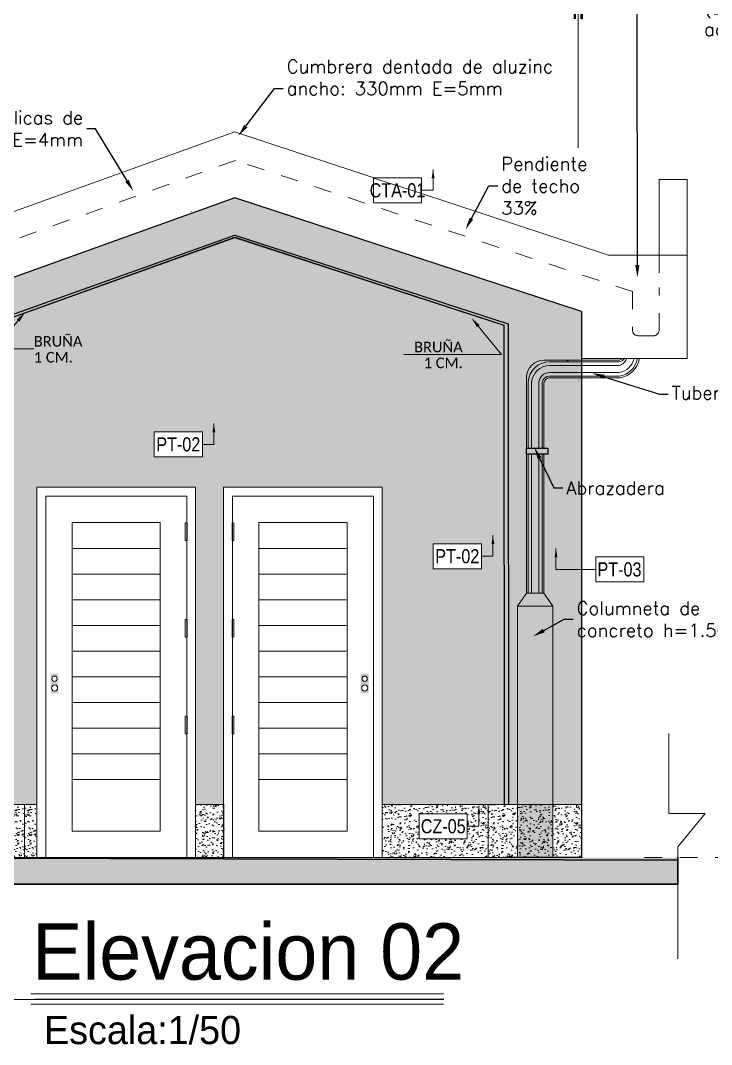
# Model space of a CAD drawing. Header units: millimetres. Extents: x -3570 to 5754, y -12788176 to 1214.
# Drawn here: x 3371.99 to 3375.91, y 1173.77 to 1179.58 of the extents above; entities that cross this region are included whole.
import ezdxf
from ezdxf import colors
from ezdxf.entities.mleader import LeaderData, LeaderLine
from ezdxf.enums import TextEntityAlignment as Align
from ezdxf.math import Vec2, Vec3

# ---------------------------------------------------------------- set-up
doc = ezdxf.new("R2010")
doc.units = ezdxf.units.MM
for name, pattern in [('CONTINUA', [0]), ('HIDDEN2', [4.7625, 3.175, -1.5875]), ('TRAZOS1', [0.15, 0.1, -0.05])]:
    doc.linetypes.add(name, pattern=pattern)
for name, color, linetype, lineweight in [('.', 7, 'Continuous', 0), ('08. FALSO PISO.', 201, 'Continuous', 5), ('42. CONTRA ZOCALO ELEVACION', 144, 'Continuous', 9), ('49. EJES.', 152, 'Continuous', 5), ('55. INDICADORES - TEXTO (SOLO MÓDULOS).', 45, 'Continuous', 5), ('66. COLUMNAS Y VIGAS (OTROS) EN ELEVACIÓN.', 252, 'Continuous', 5), ('COLUMNAS Y PLACAS', 255, 'Continuous', 70), ('COTAS', 7, 'Continuous', 0), ('lineas delgadas', 252, 'Continuous', 5), ('LINEAS ELEVACIONES', 252, 'Continuous', 0), ('P-Columnas-existentes', 8, 'Continuous', 50), ('PROYECCION', 1, 'HIDDEN2', 9), ('SGE_PUERTAS', 1, 'Continuous', 5), ('SGE_TEXTO-CHICOS-03', 3, 'Continuous', 9), ('Texto', 7, 'Continuous', 5)]:
    doc.layers.add(name, color=color, linetype=linetype, lineweight=lineweight)
doc.layers.add('8.HACH', color=7, linetype='Continuous', lineweight=0, true_color=0x51594d)
doc.styles.add('ESC 1-50 C', font='arial.ttf', dxfattribs={"height": 0.075})
doc.styles.add('Pristina_ParCons', font='PRISTINA.TTF')
doc.styles.add('SIMPLEX 50', font='simplex.shx', dxfattribs={"width": 0.6, "height": 0.08})
doc.styles.get("Standard").update_dxf_attribs({"font": 'arial.ttf'})
doc.styles.add('TEXTOS 20', font='ARIALN.TTF', dxfattribs={"height": 0.08})
doc.dimstyles.new('ESC G 1.50', dxfattribs={"dimtxt": 0.08, "dimasz": 0.08, "dimexe": 0.08, "dimexo": 0.05, "dimgap": 0.02, "dimtad": 2, "dimtih": 1, "dimtoh": 1, "dimzin": 1, "dimdsep": 46, "dimtxsty": 'SIMPLEX 50', "dimblk": 'ARCHTICK', "dimcen": 0, "dimdle": 0.06, "dimclrd": 256, "dimclre": 256, "dimclrt": 256, "dimadec": 0, "dimazin": 0, "dimtfac": 1, "dimtix": 1, "dimtmove": 2, "dimatfit": 3, "dimfxl": 0.5, "dimfxlon": 1, "dimlwd": -1, "dimlwe": -1, "dimarcsym": 0})
pattern_1 = [(230, (-7108.53286, -1140.12338), (-0.0728738676, 0.0063756342), [0.00762, -0.08382]), (175, (-7108.53286, -1140.12338), (0.0140973686, -0.0764227381), [0.006096, -0.0670562337]), (280.4514447, (-7108.538935, -1140.12285), (-0.05877649884, -0.07004710076), [0.0064760035, -0.07123609784]), (226.1842, (-7108.53286, -1140.1437), (-0.1084316164, 0.0168169312), [0.01143, -0.12573]), (276.6355576, (-7108.5419, -1140.1423), (-0.0949616536, -0.0989704498), [0.0097140093, -0.1068542433]), (171.1841512, (-7108.53286, -1140.1437), (-0.0949616536, -0.0989704498), [0.0091439868, -0.1005838928]), (201, (-7108.54302, -1140.13862), (-0.0606457565, 0.04090607927), [0.00762, -0.08382]), (146, (-7108.54302, -1140.13862), (-0.02472081134, -0.07367518645), [0.006096, -0.067056]), (251.451445, (-7108.548076, -1140.13521), (-0.0853665677, -0.03276910755), [0.0064760035, -0.07123597504]), (217.5, (-7108.532862, -1140.12338), (-0.0012354413, -0.03382201555), [0, -0.0662432, 0, -0.068072, 0, -0.06731]), (187.5, (-7108.532862, -1140.12338), (-0.026727865, -0.04007222993), [0, -0.0388112, 0, -0.0647192, 0, -0.025654]), (147.5, (-7108.510206, -1140.12338), (-0.05423623807, 0.0022914976), [0, -0.0254, 0, -0.079248, 0, -0.105156]), (137.5, (-7108.500046, -1140.12338), (-0.05925167255, -0.0101705964), [0, -0.03302, 0, -0.0526288, 0, -0.074676])]

# ---------------------------------------------------------------- blocks, each defined once
blk = doc.blocks.new('*U335')
at = {"layer": '49. EJES.', "ltscale": 0.01}
for p, q in [((0, 0.9326), (0, 1.1246)), ((-0.0192, 1.0038), (-0.0192, 1.076)), ((-0.168, 0.7646), (-0.36, 0.7646)), ((0.168, 0.7646), (0.36, 0.7646)), ((0.2392, 0.7838), (0.3114, 0.7838)), ((-0.2392, 0.7454), (-0.3114, 0.7454)), ((0, 0.5726), (0, 0.4446)), ((0.0192, 0.5254), (0.0192, 0.4532))]:
    blk.add_line(p, q, dxfattribs=at)
at = {"layer": '49. EJES.'}
blk.add_line((0, 0.4446), (0, -0.2777), dxfattribs=at)
at = {"layer": '49. EJES.', "ltscale": 0.01, "const_width": 0.0144}
for points in [[(-0.0192, 1.0038), (-0.0192, 1.076)], [(0.0192, 1.0038), (0.0192, 1.076)], [(-0.2392, 0.7838), (-0.3114, 0.7838)], [(0.2392, 0.7838), (0.3114, 0.7838)], [(-0.2392, 0.7454), (-0.3114, 0.7454)], [(0.2392, 0.7454), (0.3114, 0.7454)], [(-0.0192, 0.5254), (-0.0192, 0.4532)], [(0.0192, 0.5254), (0.0192, 0.4532)]]:
    blk.add_lwpolyline(points, dxfattribs=at)
at = {"layer": '49. EJES.', "ltscale": 0.01}
blk.add_circle((0, 0.7646), 0.24, dxfattribs=at)
blk = doc.blocks.new('*U315')
at = {"layer": '42. CONTRA ZOCALO ELEVACION', "true_color": 0x636466}
h = blk.add_hatch(dxfattribs=at)
h.set_pattern_fill('AR-CONC', color=251, scale=0.0004, angle=540, style=0)
h.set_pattern_definition([(230, (-7108.972354, -1140.12338), (-0.0728738676, 0.0063756342), [0.00762, -0.08382]), (175, (-7108.972354, -1140.12338), (0.0140973686, -0.0764227381), [0.006096, -0.0670562337]), (280.4514447, (-7108.97843, -1140.12285), (-0.05877649884, -0.07004710076), [0.0064760035, -0.07123609784]), (226.1842, (-7108.97235, -1140.1437), (-0.1084316164, 0.0168169312), [0.01143, -0.12573]), (276.6355576, (-7108.98139, -1140.1423), (-0.0949616536, -0.0989704498), [0.0097140093, -0.1068542433]), (171.1841512, (-7108.97235, -1140.1437), (-0.0949616536, -0.0989704498), [0.0091439868, -0.1005838928]), (201, (-7108.982514, -1140.13862), (-0.0606457565, 0.04090607927), [0.00762, -0.08382]), (146, (-7108.982514, -1140.13862), (-0.02472081134, -0.07367518645), [0.006096, -0.067056]), (251.451445, (-7108.98757, -1140.13521), (-0.0853665677, -0.03276910755), [0.0064760035, -0.07123597504]), (217.5, (-7108.972354, -1140.12338), (-0.0012354413, -0.03382201555), [0, -0.0662432, 0, -0.068072, 0, -0.06731]), (187.5, (-7108.972354, -1140.12338), (-0.026727865, -0.04007222993), [0, -0.0388112, 0, -0.0647192, 0, -0.025654]), (147.5, (-7108.949698, -1140.12338), (-0.05423623807, 0.0022914976), [0, -0.0254, 0, -0.079248, 0, -0.105156]), (137.5, (-7108.939538, -1140.12338), (-0.05925167255, -0.0101705964), [0, -0.03302, 0, -0.0526288, 0, -0.074676])])
h.paths.add_polyline_path([(0, 0.3), (0.1605, 0.3), (0.1605, 0), (0, 0)])
h = blk.add_hatch(dxfattribs=at)
h.set_pattern_fill('AR-CONC', color=251, scale=0.0004, angle=540, style=0)
h.set_pattern_definition([(230, (-7108.972354, -1140.12338), (-0.0728738676, 0.0063756342), [0.00762, -0.08382]), (175, (-7108.972354, -1140.12338), (0.0140973686, -0.0764227381), [0.006096, -0.0670562337]), (280.4514447, (-7108.97843, -1140.12285), (-0.05877649884, -0.07004710076), [0.0064760035, -0.07123609784]), (226.1842, (-7108.97235, -1140.1437), (-0.1084316164, 0.0168169312), [0.01143, -0.12573]), (276.6355576, (-7108.98139, -1140.1423), (-0.0949616536, -0.0989704498), [0.0097140093, -0.1068542433]), (171.1841512, (-7108.97235, -1140.1437), (-0.0949616536, -0.0989704498), [0.0091439868, -0.1005838928]), (201, (-7108.982514, -1140.13862), (-0.0606457565, 0.04090607927), [0.00762, -0.08382]), (146, (-7108.982514, -1140.13862), (-0.02472081134, -0.07367518645), [0.006096, -0.067056]), (251.451445, (-7108.98757, -1140.13521), (-0.0853665677, -0.03276910755), [0.0064760035, -0.07123597504]), (217.5, (-7108.972354, -1140.12338), (-0.0012354413, -0.03382201555), [0, -0.0662432, 0, -0.068072, 0, -0.06731]), (187.5, (-7108.972354, -1140.12338), (-0.026727865, -0.04007222993), [0, -0.0388112, 0, -0.0647192, 0, -0.025654]), (147.5, (-7108.949698, -1140.12338), (-0.05423623807, 0.0022914976), [0, -0.0254, 0, -0.079248, 0, -0.105156]), (137.5, (-7108.939538, -1140.12338), (-0.05925167255, -0.0101705964), [0, -0.03302, 0, -0.0526288, 0, -0.074676])])
h.paths.add_polyline_path([(0.1605, 0.3), (0.1605, 0)])
at = {"layer": '42. CONTRA ZOCALO ELEVACION'}
for points in [[(0, 0.3), (0.1605, 0.3), (0.1605, 0), (0, 0)], [(0.1605, 0.3), (0.1605, 0.3), (0.1605, 0), (0.1605, 0)]]:
    blk.add_lwpolyline(points, close=True, dxfattribs=at)
blk = doc.blocks.new('*U318')
at = {"layer": '42. CONTRA ZOCALO ELEVACION', "true_color": 0x636466}
h = blk.add_hatch(dxfattribs=at)
h.set_pattern_fill('AR-CONC', color=251, scale=0.0004, angle=540, style=0)
h.set_pattern_definition(pattern_1)
h.paths.add_polyline_path([(0, 0.3), (0.6, 0.3), (0.6, 0), (0, 0)])
h = blk.add_hatch(dxfattribs=at)
h.set_pattern_fill('AR-CONC', color=251, scale=0.0004, angle=540, style=0)
h.set_pattern_definition([(230, (-7108.00307, -1140.12338), (-0.0728738676, 0.0063756342), [0.00762, -0.08382]), (175, (-7108.00307, -1140.12338), (0.0140973686, -0.0764227381), [0.006096, -0.0670562337]), (280.4514447, (-7108.00914, -1140.12285), (-0.05877649884, -0.07004710076), [0.0064760035, -0.07123609784]), (226.1842, (-7108.00307, -1140.1437), (-0.1084316164, 0.0168169312), [0.01143, -0.12573]), (276.6355576, (-7108.01211, -1140.1423), (-0.0949616536, -0.0989704498), [0.0097140093, -0.1068542433]), (171.1841512, (-7108.00307, -1140.1437), (-0.0949616536, -0.0989704498), [0.0091439868, -0.1005838928]), (201, (-7108.01323, -1140.13862), (-0.0606457565, 0.04090607927), [0.00762, -0.08382]), (146, (-7108.01323, -1140.13862), (-0.02472081134, -0.07367518645), [0.006096, -0.067056]), (251.451445, (-7108.018284, -1140.13521), (-0.0853665677, -0.03276910755), [0.0064760035, -0.07123597504]), (217.5, (-7108.00307, -1140.12338), (-0.0012354413, -0.03382201555), [0, -0.0662432, 0, -0.068072, 0, -0.06731]), (187.5, (-7108.00307, -1140.12338), (-0.026727865, -0.04007222993), [0, -0.0388112, 0, -0.0647192, 0, -0.025654]), (147.5, (-7107.980413, -1140.12338), (-0.05423623807, 0.0022914976), [0, -0.0254, 0, -0.079248, 0, -0.105156]), (137.5, (-7107.970253, -1140.12338), (-0.05925167255, -0.0101705964), [0, -0.03302, 0, -0.0526288, 0, -0.074676])])
h.paths.add_polyline_path([(0.6, 0.3), (1.1298, 0.3), (1.1298, 0), (0.6, 0)])
at = {"layer": '42. CONTRA ZOCALO ELEVACION'}
for points in [[(0, 0.3), (0.6, 0.3), (0.6, 0), (0, 0)], [(0.6, 0.3), (1.1298, 0.3), (1.1298, 0), (0.6, 0)]]:
    blk.add_lwpolyline(points, close=True, dxfattribs=at)
blk = doc.blocks.new('puertadfr')
at = {"layer": 'COTAS', "true_color": 0xc7c8ca}
h = blk.add_hatch(color=9, dxfattribs=at)
h.dxf.hatch_style = 1
h.paths.add_polyline_path([(1089.196, 259.4123, -1), (1089.166, 259.4123, -1)], flags=0)
h.paths.add_polyline_path([(1089.1635, 259.3603, -1), (1089.1985, 259.3603, -1)], flags=16)
h.paths.add_polyline_path([(1089.1585, 259.4403), (1089.2035, 259.4403), (1089.2035, 259.3303), (1089.1585, 259.3303)])
h.paths.add_polyline_path([(1089.196, 259.4123, 1), (1089.166, 259.4123, 1)], flags=16)
h.paths.add_polyline_path([(1089.1635, 259.3603, 1), (1089.1985, 259.3603, 1)], flags=0)
at = {"layer": 'COTAS', "color": 9, "true_color": 0xc7c8ca}
for p, q in [((1088.3812, 260.4984), (1089.2812, 260.4984)), ((1089.2812, 260.4984), (1089.2812, 260.4984)), ((1088.5812, 260.1513), (1089.0752, 260.1513)), ((1088.5812, 260.0057), (1088.7352, 260.0057)), ((1088.7352, 260.0057), (1089.0752, 260.0057)), ((1088.5812, 259.8601), (1088.7352, 259.8601)), ((1088.7352, 259.8601), (1089.0752, 259.8601)), ((1088.5812, 259.7146), (1088.7352, 259.7146)), ((1088.7352, 259.7146), (1089.0752, 259.7146)), ((1088.5812, 259.569), (1089.0752, 259.569)), ((1088.5812, 259.4238), (1089.0812, 259.4238)), ((1088.5812, 259.2782), (1089.0812, 259.2782)), ((1088.5812, 259.1326), (1089.0812, 259.1326)), ((1088.5812, 258.987), (1089.0812, 258.987)), ((1088.5812, 258.8414), (1089.0812, 258.8414))]:
    blk.add_line(p, q, dxfattribs=at)
for points in [[(1088.3812, 260.4984), (1089.2812, 260.4984), (1089.2812, 258.3984), (1088.3812, 258.3984)], [(1088.3812, 258.3984), (1089.2812, 258.3984), (1089.2812, 260.4984), (1088.3812, 260.4984)], [(1088.4312, 260.4484), (1089.2312, 260.4484), (1089.2312, 258.3984), (1088.4312, 258.3984)], [(1088.4292, 260.2973), (1088.4392, 260.2973), (1088.4392, 260.1973), (1088.4292, 260.1973)], [(1088.5812, 260.2984), (1089.0812, 260.2984), (1089.0812, 258.5484), (1088.5812, 258.5484)], [(1088.4292, 259.7483), (1088.4392, 259.7483), (1088.4392, 259.6483), (1088.4292, 259.6483)], [(1088.4292, 259.1993), (1088.4392, 259.1993), (1088.4392, 259.0993), (1088.4292, 259.0993)]]:
    blk.add_lwpolyline(points, close=True, dxfattribs=at)
for centre, radius in [((1089.181, 259.4123), 0.015), ((1089.181, 259.3603), 0.0175)]:
    blk.add_circle(centre, radius, dxfattribs=at)
blk = doc.blocks.new('*U319')
at = {"layer": '42. CONTRA ZOCALO ELEVACION', "true_color": 0x636466}
h = blk.add_hatch(dxfattribs=at)
h.set_pattern_fill('AR-CONC', color=251, scale=0.0004, angle=540, style=0)
h.set_pattern_definition(pattern_1)
h.paths.add_polyline_path([(0, 0.3), (0.6, 0.3), (0.6, 0), (0, 0)])
h = blk.add_hatch(dxfattribs=at)
h.set_pattern_fill('AR-CONC', color=251, scale=0.0004, angle=540, style=0)
h.set_pattern_definition([(230, (-7108.46239, -1140.12338), (-0.0728738676, 0.0063756342), [0.00762, -0.08382]), (175, (-7108.46239, -1140.12338), (0.0140973686, -0.0764227381), [0.006096, -0.0670562337]), (280.4514447, (-7108.468464, -1140.12285), (-0.05877649884, -0.07004710076), [0.0064760035, -0.07123609784]), (226.1842, (-7108.46239, -1140.1437), (-0.1084316164, 0.0168169312), [0.01143, -0.12573]), (276.6355576, (-7108.47143, -1140.1423), (-0.0949616536, -0.0989704498), [0.0097140093, -0.1068542433]), (171.1841512, (-7108.46239, -1140.1437), (-0.0949616536, -0.0989704498), [0.0091439868, -0.1005838928]), (201, (-7108.47255, -1140.13862), (-0.0606457565, 0.04090607927), [0.00762, -0.08382]), (146, (-7108.47255, -1140.13862), (-0.02472081134, -0.07367518645), [0.006096, -0.067056]), (251.451445, (-7108.477605, -1140.13521), (-0.0853665677, -0.03276910755), [0.0064760035, -0.07123597504]), (217.5, (-7108.462391, -1140.12338), (-0.0012354413, -0.03382201555), [0, -0.0662432, 0, -0.068072, 0, -0.06731]), (187.5, (-7108.46239, -1140.12338), (-0.026727865, -0.04007222993), [0, -0.0388112, 0, -0.0647192, 0, -0.025654]), (147.5, (-7108.439735, -1140.12338), (-0.05423623807, 0.0022914976), [0, -0.0254, 0, -0.079248, 0, -0.105156]), (137.5, (-7108.429575, -1140.12338), (-0.05925167255, -0.0101705964), [0, -0.03302, 0, -0.0526288, 0, -0.074676])])
h.paths.add_polyline_path([(0.6, 0.3), (0.6705, 0.3), (0.6705, 0), (0.6, 0)])
at = {"layer": '42. CONTRA ZOCALO ELEVACION'}
for points in [[(0, 0.3), (0.6, 0.3), (0.6, 0), (0, 0)], [(0.6, 0.3), (0.6705, 0.3), (0.6705, 0), (0.6, 0)]]:
    blk.add_lwpolyline(points, close=True, dxfattribs=at)
blk = doc.blocks.new('_ArchTick')
at = {"color": 0, "linetype": 'Continuous', "const_width": 0.15}
blk.add_lwpolyline([(-0.5, -0.5), (0.5, 0.5)], dxfattribs=at)
blk = doc.blocks.new('*U306')
blk.add_wipeout([(-0.3912, -0.1587), (-0.3912, -0.3006), (-0.1184, -0.3006), (-0.1184, -0.1587)]).dxf.layer = '55. INDICADORES - TEXTO (SOLO MÓDULOS).'
at = {"layer": '55. INDICADORES - TEXTO (SOLO MÓDULOS).'}
blk.add_lwpolyline([(-0.3912, -0.3006), (-0.1184, -0.3006), (-0.1184, -0.1587), (-0.3912, -0.1587)], close=True, dxfattribs=at)
at = {"layer": '55. INDICADORES - TEXTO (SOLO MÓDULOS).', "style": 'TEXTOS 20'}
blk.add_attdef('ITEM', text='', height=0.08, dxfattribs=at).set_placement((-0.2548, -0.2297), align=Align.MIDDLE_CENTER)
at = {"layer": '55. INDICADORES - TEXTO (SOLO MÓDULOS).'}
blk.add_leader([(-0.0529, -0.1112), (-0.0529, -0.2297), (-0.1184, -0.2297)], dimstyle='ESC G 1.50', override={"dimasz": 0.05}, dxfattribs=at)
blk = doc.blocks.new('*U317')
blk.add_wipeout([(-0.3912, -0.1587), (-0.3912, -0.3006), (-0.1184, -0.3006), (-0.1184, -0.1587)]).dxf.layer = '55. INDICADORES - TEXTO (SOLO MÓDULOS).'
at = {"layer": '55. INDICADORES - TEXTO (SOLO MÓDULOS).'}
blk.add_lwpolyline([(-0.3912, -0.3006), (-0.1184, -0.3006), (-0.1184, -0.1587), (-0.3912, -0.1587)], close=True, dxfattribs=at)
at = {"layer": '55. INDICADORES - TEXTO (SOLO MÓDULOS).', "style": 'TEXTOS 20'}
blk.add_attdef('ITEM', text='', height=0.08, dxfattribs=at).set_placement((-0.2548, -0.2297), align=Align.MIDDLE_CENTER)
at = {"layer": '55. INDICADORES - TEXTO (SOLO MÓDULOS).'}
blk.add_leader([(0.108, -0.1111), (0.108, -0.2296), (-0.1184, -0.2297)], dimstyle='ESC G 1.50', override={"dimasz": 0.05}, dxfattribs=at)

msp = doc.modelspace()

# ---------------------------------------------------------------- hatches: boundary and pattern name
at = {"layer": '.', "true_color": 0xc7c8ca}
h = msp.add_hatch(color=9, dxfattribs=at)
h.dxf.hatch_style = 1
h.paths.add_polyline_path([(3374.7374, 1175.1295), (3375.1769, 1175.1295), (3375.1769, 1177.9262), (3373.2096, 1178.571), (3371.4207, 1177.9284), (3371.4171, 1175.1295), (3371.861, 1175.1295), (3371.861, 1177.8699), (3373.2096, 1178.3574), (3374.7368, 1177.8567)])
at = {"layer": '.', "linetype": 'CONTINUA', "true_color": 0xc7c8ca, "transparency": 33554687}
h = msp.add_hatch(color=9, dxfattribs=at)
h.dxf.hatch_style = 1
h.paths.add_polyline_path([(3374.864, 1176.3295), (3374.964, 1176.3295), (3375.014, 1176.2545), (3374.8139, 1176.2545)])
h.paths.add_polyline_path([(3374.8139, 1176.2545), (3375.014, 1176.2545), (3375.014, 1174.8126), (3374.8139, 1174.8126)])
at = {"layer": '08. FALSO PISO.', "true_color": 0x636466}
h = msp.add_hatch(color=251, dxfattribs=at)
h.dxf.hatch_style = 1
h.paths.add_polyline_path([(3375.723, 1174.8284), (3375.723, 1174.6779), (3370.839, 1174.6791), (3370.839, 1174.8295)])
at = {"layer": '66. COLUMNAS Y VIGAS (OTROS) EN ELEVACIÓN.', "true_color": 0xe5e5e6}
h = msp.add_hatch(color=254, dxfattribs=at)
h.dxf.hatch_style = 1
h.paths.add_polyline_path([(3374.7368, 1177.8495), (3373.2096, 1178.3467), (3371.861, 1177.8629), (3371.861, 1175.1295), (3372.0876, 1175.1295), (3372.0876, 1176.9295), (3372.9876, 1176.9295), (3372.9876, 1175.1295), (3373.1471, 1175.1295), (3373.1471, 1176.9295), (3374.0471, 1176.9295), (3374.0471, 1175.1295), (3374.7374, 1175.1295)])
at = {"layer": 'P-Columnas-existentes'}
h = msp.add_hatch(dxfattribs=at)
h.set_pattern_fill('ANGLE', color=251)
h.set_pattern_definition([(0, (2283.706, 889.363), (0, 6.985), [5.08, -1.905]), (90, (2283.706, 889.363), (-6.985, 4e-16), [5.08, -1.905])])
h.paths.add_polyline_path([(3373.2968, 1178.3574), (3374.7432, 1177.8017), (3374.7439, 1175.1295), (3375.174, 1175.1295), (3375.174, 1177.5696), (3374.9956, 1177.5696, 0.429575), (3374.964, 1177.5355), (3374.964, 1177.1705), (3374.9867, 1177.1705), (3374.9867, 1177.1374), (3374.964, 1177.1374), (3374.964, 1177.0427), (3374.954, 1177.0636), (3374.954, 1177.1374), (3374.864, 1177.1374), (3374.864, 1177.1705), (3374.864, 1177.5663, -0.42115), (3374.964, 1177.6696), (3375.174, 1177.6696), (3375.174, 1177.8505), (3373.2957, 1178.5721), (3371.4171, 1177.827), (3371.4171, 1177.6795), (3371.4171, 1177.6626), (3371.4662, 1177.6626, -0.407311), (3371.5671, 1177.565), (3371.5671, 1177.1706), (3371.5671, 1177.1374), (3371.5671, 1176.3295), (3371.6172, 1176.2545), (3371.6172, 1175.1295), (3371.8471, 1175.1295), (3371.8471, 1177.7824)], flags=0)
h.paths.add_polyline_path([(3371.4671, 1177.5327, 0.399017), (3371.4347, 1177.5626), (3371.4171, 1177.5626), (3371.4171, 1176.9257), (3371.4213, 1176.9257), (3371.4671, 1177.0212), (3371.4671, 1177.1374), (3371.4444, 1177.1374), (3371.4444, 1177.1706), (3371.4671, 1177.1706)], flags=17)
h.paths.add_polyline_path([(3371.4213, 1176.9257), (3371.4171, 1176.9257), (3371.4171, 1175.1295), (3371.8471, 1175.1295), (3371.8471, 1177.7824), (3373.2968, 1178.3574), (3374.7432, 1177.8017), (3374.7439, 1175.1295), (3375.174, 1175.1295), (3375.174, 1177.5696), (3374.9956, 1177.5696, 0.391497), (3374.964, 1177.5397), (3374.964, 1177.1705), (3374.9867, 1177.1705), (3374.9867, 1177.1374), (3374.964, 1177.1374), (3374.964, 1177.0427), (3374.954, 1177.0636), (3374.954, 1177.1374), (3374.864, 1177.1374), (3374.864, 1177.1705), (3374.864, 1177.572, -0.404511), (3374.964, 1177.6696), (3375.174, 1177.6696), (3375.174, 1177.8505), (3373.2957, 1178.5721), (3371.4171, 1177.827), (3371.4171, 1177.6795), (3371.4171, 1177.6626), (3371.4662, 1177.6626, -0.407311), (3371.5671, 1177.565), (3371.5671, 1177.1706), (3371.5671, 1177.1374), (3371.4971, 1177.1374), (3371.4971, 1177.0837)])
h.paths.add_polyline_path([(3375.174, 1177.5696), (3374.9956, 1177.5696, 0.391497), (3374.964, 1177.5397), (3374.964, 1177.1705), (3374.9867, 1177.1705), (3374.9867, 1177.1374), (3374.964, 1177.1374), (3374.964, 1176.3295), (3375.014, 1176.2545), (3375.014, 1175.1295), (3375.174, 1175.1295)], flags=0)
h.paths.add_polyline_path([(3374.864, 1177.1374), (3374.864, 1177.1705), (3374.864, 1177.572, -0.404511), (3374.964, 1177.6696), (3375.174, 1177.6696), (3375.174, 1177.8505), (3373.2957, 1178.5721), (3371.4171, 1177.827), (3371.4171, 1177.6795), (3371.4171, 1177.6626), (3371.4662, 1177.6626, -0.407311), (3371.5671, 1177.565), (3371.5671, 1177.1706), (3371.5671, 1177.1374), (3371.5671, 1176.3295), (3371.6172, 1176.2545), (3371.6172, 1175.1295), (3371.8471, 1175.1295), (3371.8471, 1177.7824), (3373.2968, 1178.3574), (3374.7432, 1177.8017), (3374.7439, 1175.1295), (3375.174, 1175.1295), (3375.174, 1177.5696), (3374.9956, 1177.5696, 0.391497), (3374.964, 1177.5397), (3374.964, 1177.1705), (3374.9867, 1177.1705), (3374.9867, 1177.1374), (3374.964, 1177.1374), (3374.964, 1177.0427), (3374.954, 1177.0636), (3374.954, 1177.1374)], flags=16)
h.paths.add_polyline_path([(3375.1306, 1176.062), (3376.2217, 1176.062), (3376.2217, 1176.2995), (3375.1306, 1176.2995)], flags=9)
h.paths.add_polyline_path([(3375.0714, 1176.8695), (3375.7125, 1176.8695), (3375.7125, 1176.982), (3375.0714, 1176.982)], flags=9)

# ---------------------------------------------------------------- linework, layer by layer
at = {"color": 251, "true_color": 0x636466}
for p, q in [((3373.2096, 1178.571, -99722446.6615), (3371.4207, 1177.9284, -99722446.6615)), ((3375.1769, 1177.9262, -99722446.6615), (3373.2096, 1178.571, -99722446.6615)), ((3375.47, 1178.0604, -92851006.8287), (3375.47, 1178.0604, -92851006.8287)), ((3375.47, 1178.0604, -92851006.8287), (3375.47, 1178.0604, -92851006.8287)), ((3375.1022, 1177.6447, -99722446.6615), (3375.0871, 1177.6505, -99722446.6615))]:
    msp.add_line(p, q, dxfattribs=at)
at = {"color": 18, "lineweight": 30, "true_color": 0x000000}
for p, q in [((3370.839, 1174.8295, -99722446.6615), (3375.7229, 1174.8138, -99722446.6615)), ((3375.7228, 1174.8295, -99722446.6615), (3375.7232, 1174.6785, -99722446.6615)), ((3370.839, 1174.6791, -99722446.6615), (3375.7232, 1174.6779, -99722446.6615))]:
    msp.add_line(p, q, dxfattribs=at)
at = {"color": 251, "linetype": 'CONTINUA', "true_color": 0x636466}
msp.add_line((3375.174, 1174.8295, -99722446.6615), (3374.744, 1174.8295, -99722446.6615), dxfattribs=at)
at = {"color": 251, "true_color": 0x636466, "elevation": -99722446.6615}
for points in [[(3371.8359, 1174.8295), (3371.8359, 1177.8699), (3373.2096, 1178.3594), (3374.7618, 1177.8567), (3374.7624, 1175.1295)], [(3371.861, 1174.8295), (3371.861, 1177.8629), (3373.2098, 1178.3488), (3374.7368, 1177.8495), (3374.7374, 1175.1295)], [(3371.861, 1174.8295), (3371.861, 1177.8629), (3373.2096, 1178.3467), (3374.7368, 1177.8495), (3374.7374, 1175.1295)]]:
    msp.add_lwpolyline(points, dxfattribs=at)
at = {"color": 251, "linetype": 'CONTINUA', "true_color": 0x636466, "elevation": -99722446.6615}
msp.add_lwpolyline([(3374.864, 1177.1514), (3374.9867, 1177.1514), (3374.9867, 1177.1183), (3374.864, 1177.1183)], close=True, dxfattribs=at)
at = {"layer": 'COLUMNAS Y PLACAS', "color": 251, "lineweight": 0, "true_color": 0x636466}
for p, q in [((3371.2455, 1178.2393, -99722446.6615), (3373.2098, 1178.9448, -99722446.6615)), ((3373.2126, 1178.5721, -99722446.6615), (3371.4207, 1177.9284, -99722446.6615)), ((3375.1769, 1177.6604, -99722446.6615), (3375.7769, 1177.6604, -87254558.6353))]:
    msp.add_line(p, q, dxfattribs=at)
at = {"layer": 'COLUMNAS Y PLACAS', "color": 251, "lineweight": 0, "true_color": 0x636466, "elevation": -99722446.6615}
msp.add_lwpolyline([(3375.7769, 1178.2452), (3375.6169, 1178.2452), (3375.6169, 1178.6754), (3375.7769, 1178.6754)], close=True, dxfattribs=at)
at = {"layer": 'COLUMNAS Y PLACAS', "color": 251, "lineweight": 0, "true_color": 0x636466}
for points, elevation in [([(3375.6169, 1178.2452), (3375.3307, 1178.2452)], -99722800.8183), ([(3375.7769, 1178.2452), (3375.7769, 1177.6604)], -99722800.8183), ([(3375.1769, 1177.9262), (3375.1766, 1177.6604), (3375.1769, 1177.6604), (3375.1769, 1177.6604)], -99722446.6615)]:
    msp.add_lwpolyline(points, dxfattribs=dict(at, elevation=elevation))
at = {"layer": 'COTAS', "color": 9, "true_color": 0xc7c8ca, "elevation": -99722446.6615}
msp.add_lwpolyline([(3372.9628, 1178.4927), (3372.9617, 1178.4931)], dxfattribs=at)
at = {"layer": 'COTAS', "color": 252, "true_color": 0x939598, "elevation": -99722446.6615}
msp.add_lwpolyline([(3375.6728, 1175.5322), (3375.6728, 1175.0796), (3375.8776, 1175.0796), (3375.7229, 1174.8904), (3375.7229, 1174.255)], dxfattribs=at)
at = {"layer": 'lineas delgadas', "elevation": -99722446.6615}
for points in [[(3374.864, 1177.1514), (3374.864, 1177.5529, -0.404511), (3374.964, 1177.6505), (3375.3915, 1177.6505)], [(3375.3894, 1177.6407), (3374.9952, 1177.6407, 0.39257), (3374.874, 1177.5267), (3374.874, 1177.1514)], [(3375.3894, 1177.6407, 0.189058), (3375.4203, 1177.6604, 0.109702)], [(3375.3899, 1177.6205, 0.227699), (3375.4344, 1177.6604, 0.198298)], [(3375.3902, 1177.5605, 0.337171), (3375.494, 1177.6604, 0.287249)], [(3375.3909, 1177.5805, 0.309788), (3375.4748, 1177.6604, 0.268647)], [(3375.3915, 1177.6505, 0.1761), (3375.4079, 1177.6604, 0.109702)], [(3375.3957, 1177.5505, 0.317083), (3375.5059, 1177.6604, 0.294585)], [(3374.8941, 1177.1514), (3374.8941, 1177.5248, -0.394064), (3374.9952, 1177.6205), (3375.3899, 1177.6205)], [(3375.3909, 1177.5805), (3374.9954, 1177.5805, 0.393316), (3374.934, 1177.5223), (3374.934, 1177.1514)], [(3374.954, 1177.1514), (3374.954, 1177.5213, -0.391278), (3374.9955, 1177.5605), (3375.3902, 1177.5605)], [(3375.3957, 1177.5505), (3374.9956, 1177.5505, 0.391497), (3374.964, 1177.5205), (3374.964, 1177.1514)]]:
    msp.add_lwpolyline(points, format="xyb", dxfattribs=at)
for points in [[(3374.864, 1176.3295), (3374.864, 1177.1374)], [(3374.874, 1177.1183), (3374.874, 1176.3295)], [(3374.894, 1176.3295), (3374.894, 1177.1183)], [(3374.934, 1177.1183), (3374.934, 1176.3295)], [(3374.954, 1176.3295), (3374.954, 1177.1183)], [(3374.964, 1177.1183), (3374.964, 1176.3295)]]:
    msp.add_lwpolyline(points, dxfattribs=at)
at = {"layer": 'LINEAS ELEVACIONES', "elevation": -99722446.6615, "flags": 128}
for points in [[(3375.014, 1176.2545), (3374.964, 1176.3295), (3374.864, 1176.3295), (3374.8139, 1176.2545)], [(3375.014, 1174.8295), (3375.014, 1176.2545), (3374.8139, 1176.2545), (3374.8139, 1174.8295)]]:
    msp.add_lwpolyline(points, dxfattribs=at)
at = {"layer": 'PROYECCION', "color": 18, "linetype": 'TRAZOS1', "true_color": 0x000000}
for p, q in [((3373.2137, 1178.7839, -99722446.6615), (3371.1279, 1178.0346, -99722446.6615)), ((3375.6169, 1178.2452, -99722800.8183), (3375.6169, 1178.0632, -99722800.8183))]:
    msp.add_line(p, q, dxfattribs=at)
at = {"layer": 'PROYECCION', "linetype": 'TRAZOS1'}
msp.add_line((3375.5346, 1174.8295, -99722446.6615), (3377.7243, 1174.8295, -99722446.6615), dxfattribs=at)
at = {"layer": 'PROYECCION', "color": 18, "linetype": 'TRAZOS1', "true_color": 0x000000, "elevation": -99722918.8705}
for points in [[(3375.4667, 1178.0395), (3375.4667, 1177.8177)], [(3375.6168, 1177.8172), (3375.6169, 1178.0632)]]:
    msp.add_lwpolyline(points, dxfattribs=at)
msp.add_lwpolyline([(3375.4667, 1177.8177, 0.380341), (3375.4955, 1177.7895), (3375.5852, 1177.7895, 0.410247), (3375.6168, 1177.8179), (3375.6168, 1177.8217)], format="xyb", dxfattribs=at)
at = {"layer": 'SGE_PUERTAS', "transparency": 16777216}
for p, q in [((3374.9427, 1177.5486, -99722446.6615), (3374.9433, 1177.549, -99722446.6615)), ((3375.1624, 1177.5486, -99722459.1615), (3375.163, 1177.549, -99722459.1615)), ((3375.1624, 1177.5317, -99722459.1615), (3375.163, 1177.5321, -99722459.1615))]:
    msp.add_line(p, q, dxfattribs=at)
at = {"layer": 'Texto', "color": 7, "linetype": 'Continuous', "lineweight": 5}
for p, q in [((3372.0534, 1174.0556, -99722446.6615), (3374.3947, 1174.0556, -99722446.6615)), ((3371.4076, 1174.0239, -99722446.6615), (3374.3954, 1174.0239, -99722446.6615)), ((3372.0534, 1173.997, -99722446.6615), (3374.3947, 1173.997, -99722446.6615))]:
    msp.add_line(p, q, dxfattribs=at)
at = {"layer": 'Texto', "color": 7}
msp.add_line((3372.0746, 1174.0263, -99722446.6615), (3374.3959, 1174.0263, -99722446.6615), dxfattribs=at)

# ---------------------------------------------------------------- block references
at = {"xscale": -1}
msp.add_blockref('puertadfr', (4461.3688, 916.4311, -99722446.6615), dxfattribs=at)
for name, p in [('puertadfr', (2284.7659, 916.4311, -99722446.6615)), ('*U319', (3371.4171, 1174.8295, -99722446.6615)), ('*U315', (3372.9871, 1174.8295, -99722446.6615)), ('*U318', (3374.0471, 1174.8295, -99722446.6615))]:
    msp.add_blockref(name, p)
at = {"layer": 'COTAS', "color": 9, "true_color": 0xc7c8ca}
msp.add_blockref('*U335', (3375.1582, 1179.1324, -99722446.6615), dxfattribs=at)

# ---------------------------------------------------------------- texts
at = {"layer": 'Texto', "color": 7, "style": 'Pristina_ParCons'}
for s, height, p in [('Elevacion 02', 0.319954, (3372.0611, 1174.1363, -99722446.6615)), ('Escala:1/50', 0.159977, (3372.1281, 1173.771, -99722446.6615))]:
    msp.add_text(s, height=height, dxfattribs=at).set_placement(p)

# ---------------------------------------------------------------- leaders
at = {"layer": '55. INDICADORES - TEXTO (SOLO MÓDULOS).'}
ml = msp.add_multileader_mtext('Standard', dxfattribs=at)
ml.set_content('{\\fCalibri|b0|i0|c0|p34;BRUÑA 1 CM.}', color=256)
ml.set_leader_properties(lineweight=0)
ml.build(insert=Vec2(0, 0))
ml.multileader.update_dxf_attribs({"text_left_attachment_type": 6, "text_right_attachment_type": 6, "dogleg_length": 0.05, "arrow_head_size": 0.06})
ctx = ml.context
ctx.base_point, ctx.char_height, ctx.arrow_head_size, ctx.landing_gap_size, ctx.plane_origin = Vec3(3372.07, 1177.7153, -197165221.6499), 0.06, 0.06, 0, Vec3(3372.4182, 1179.3309, -197165221.6499)
ctx.left_attachment, ctx.right_attachment = 6, 6
notes = []
notes.append((ctx, [(0, (1, 1, 0), (3372.02, 1177.7153, -197165221.6499), (1, 0), 0.05, [(1, [(3372.02, 1177.9218, -197165221.6499), (3371.8503, 1177.7153, -197165221.6499)], 0, [])])]))
ctx.mtext.insert, ctx.mtext.width, ctx.mtext.defined_height, ctx.mtext.line_spacing_factor, ctx.mtext.line_spacing_style, ctx.mtext.flow_direction = Vec3(3372.07, 1177.7873, -197165221.6499), 0.331277, 0.1303, 0.9, 2, 5
ml = msp.add_multileader_mtext('Standard', dxfattribs=at)
ml.set_content('{\\fCalibri|b0|i0|c0|p34;BRUÑA 1 CM.}', color=256)
ml.set_leader_properties(lineweight=0)
ml.build(insert=Vec2(0, 0))
ml.multileader.update_dxf_attribs({"text_left_attachment_type": 6, "text_right_attachment_type": 6, "dogleg_length": 0.05, "arrow_head_size": 0.06})
ctx = ml.context
ctx.base_point, ctx.char_height, ctx.arrow_head_size, ctx.landing_gap_size, ctx.plane_origin = Vec3(3374.2337, 1177.6831, -197165221.6499), 0.06, 0.06, 0, Vec3(3373.9901, 1179.2988, -197165221.6499)
ctx.left_attachment, ctx.right_attachment, ctx.text_align_type = 6, 6, 2
notes.append((ctx, [(0, (1, 1, 0), (3374.5533, 1177.6831, -197165221.6499), (-1, 0), 0.05, [(1, [(3374.5533, 1177.8897, -197165221.6499), (3374.723, 1177.6831, -197165221.6499)], 0, [])])]))
ctx.mtext.insert, ctx.mtext.width, ctx.mtext.defined_height, ctx.mtext.alignment, ctx.mtext.line_spacing_factor, ctx.mtext.line_spacing_style, ctx.mtext.flow_direction = Vec3(3374.5033, 1177.7551, -197165221.6499), 0.331277, 0.1303, 3, 0.9, 2, 5
at = {"layer": 'SGE_TEXTO-CHICOS-03'}
ml = msp.add_multileader_mtext('Standard', dxfattribs=at)
ml.set_content('{\\Fromans|c0;Canaleta de concreto con impermeabilizante, Inclinación de 0.5% (Evacuación de aguas pluviales)}', color=256, style='ESC 1-50 C')
ml.set_leader_properties()
ml.build(insert=Vec2(0, 0))
ml.multileader.update_dxf_attribs({"text_left_attachment_type": 2, "text_right_attachment_type": 2, "dogleg_length": 0.1, "arrow_head_size": 0.07})
ctx = ml.context
ctx.base_point, ctx.char_height, ctx.arrow_head_size, ctx.landing_gap_size, ctx.plane_origin = Vec3(3375.8516, 1179.8131, -199444794.2088), 0.075, 0.07, 0.02, Vec3(3379.7984, 1183.1692, -199444794.2088)
ctx.left_attachment, ctx.right_attachment = 2, 2
notes.append((ctx, [(0, (1, 1, 0), (3375.4935, 1179.8131, -199444794.2088), (1, 0), 0.3582, [(0, [(3375.4937, 1178.1195, -199444794.2088)], 0, [])])]))
ctx.mtext.insert, ctx.mtext.rotation, ctx.mtext.width, ctx.mtext.flow_direction = Vec3(3375.8716, 1180.1899, -199444794.2088), 6.283185, 1.123448, 5
ml = msp.add_multileader_mtext('Standard', dxfattribs=at)
ml.set_content('{\\Fromans|c0;Cumbrera dentada de aluzinc ancho: 330mm E=5mm }', color=256, style='ESC 1-50 C')
ml.set_leader_properties()
ml.build(insert=Vec2(0, 0))
ml.multileader.update_dxf_attribs({"text_left_attachment_type": 2, "text_right_attachment_type": 2, "dogleg_length": 0.1, "arrow_head_size": 0.07})
ctx = ml.context
ctx.base_point, ctx.char_height, ctx.arrow_head_size, ctx.landing_gap_size, ctx.plane_origin = Vec3(3373.4848, 1179.1916, -199444893.323), 0.075, 0.07, 0.02, Vec3(3373.5166, 1179.0467, -199444893.323)
ctx.left_attachment, ctx.right_attachment = 2, 2
notes.append((ctx, [(1, (1, 1, 0), (3373.4348, 1179.1916, -199444893.323), (1, 0), 0.05, [(0, [(3373.2305, 1178.9225, -199444893.323)], 0, [])])]))
ctx.mtext.insert, ctx.mtext.width, ctx.mtext.defined_height, ctx.mtext.flow_direction = Vec3(3373.5048, 1179.3541, -199444893.323), 1.667215, 0.6114, 5
ml = msp.add_multileader_mtext('Standard', dxfattribs=at)
ml.set_content('{\\Fromans|c0;Correas metalicas de 40 X 80\\~E=4mm}', color=256, style='ESC 1-50 C')
ml.set_leader_properties()
ml.build(insert=Vec2(0, 0))
ml.multileader.update_dxf_attribs({"text_left_attachment_type": 2, "text_right_attachment_type": 2, "dogleg_length": 0.1, "arrow_head_size": 0.07})
ctx = ml.context
ctx.base_point, ctx.char_height, ctx.arrow_head_size, ctx.landing_gap_size, ctx.plane_origin = Vec3(3371.1088, 1178.9635, -199444893.323), 0.075, 0.07, 0.02, Vec3(3372.3384, 1178.7245, -199444893.323)
ctx.left_attachment, ctx.right_attachment, ctx.text_align_type = 2, 2, 2
notes.append((ctx, [(1, (1, 1, 0), (3372.4202, 1178.9635, -199444893.323), (-1, 0), 0.05, [(0, [(3372.6354, 1178.6081, -199444893.323)], 0, [])])]))
ctx.mtext.insert, ctx.mtext.rotation, ctx.mtext.width, ctx.mtext.alignment, ctx.mtext.flow_direction = Vec3(3372.3502, 1179.0635, -199444893.323), 6.283185, 1.247246, 3, 5
ml = msp.add_multileader_mtext('Standard', dxfattribs=at)
ml.set_content('{\\Fromans|c0;Pendiente de techo 33%} ', color=256, style='ESC 1-50 C')
ml.set_leader_properties()
ml.build(insert=Vec2(0, 0))
ml.multileader.update_dxf_attribs({"text_left_attachment_type": 2, "text_right_attachment_type": 2, "dogleg_length": 0.1, "arrow_head_size": 0.07})
ctx = ml.context
ctx.base_point, ctx.char_height, ctx.arrow_head_size, ctx.landing_gap_size, ctx.plane_origin = Vec3(3374.7019, 1178.639, -199444794.2088), 0.075, 0.07, 0.02, Vec3(3374.7337, 1178.4, -199444794.2088)
ctx.left_attachment, ctx.right_attachment = 2, 2
notes.append((ctx, [(1, (1, 1, 0), (3374.6519, 1178.639, -199444794.2088), (1, 0), 0.05, [(0, [(3374.5192, 1178.3919, -199444794.2088)], 0, [])])]))
ctx.mtext.insert, ctx.mtext.width, ctx.mtext.flow_direction = Vec3(3374.7219, 1178.8015, -199444794.2088), 0.692848, 5
ml = msp.add_multileader_mtext('Standard', dxfattribs=at)
ml.set_content('{\\Fromans|c0;Tubería de 4"}', color=256, style='ESC 1-50 C')
ml.set_leader_properties()
ml.build(insert=Vec2(0, 0))
ml.multileader.update_dxf_attribs({"text_left_attachment_type": 2, "text_right_attachment_type": 2, "dogleg_length": 0.1, "arrow_head_size": 0.07})
ctx = ml.context
ctx.base_point, ctx.char_height, ctx.arrow_head_size, ctx.landing_gap_size, ctx.plane_origin = Vec3(3375.6687, 1177.4583, -199444893.323), 0.075, 0.07, 0.02, Vec3(3376.9581, 1176.5, -199444893.323)
ctx.left_attachment, ctx.right_attachment = 2, 2
notes.append((ctx, [(1, (1, 1, 0), (3375.6187, 1177.4583, -199444893.323), (1, 0), 0.05, [(0, [(3375.2374, 1177.5772, -199444893.323)], 0, [])])]))
ctx.mtext.insert, ctx.mtext.rotation, ctx.mtext.width, ctx.mtext.flow_direction = Vec3(3375.6887, 1177.5029, -199444893.323), 6.283185, 1.17898, 5
ml = msp.add_multileader_mtext('Standard', dxfattribs=at)
ml.set_content('{\\Fromans|c0;Abrazadera }', color=256, style='ESC 1-50 C')
ml.set_leader_properties()
ml.build(insert=Vec2(0, 0))
ml.multileader.update_dxf_attribs({"text_left_attachment_type": 2, "text_right_attachment_type": 2, "dogleg_length": 0.1, "arrow_head_size": 0.07})
ctx = ml.context
ctx.base_point, ctx.char_height, ctx.arrow_head_size, ctx.landing_gap_size, ctx.plane_origin = Vec3(3375.0701, 1176.9257, -199444893.323), 0.075, 0.07, 0.02, Vec3(3376.3596, 1175.9675, -199444893.323)
ctx.left_attachment, ctx.right_attachment = 2, 2
notes.append((ctx, [(1, (1, 1, 0), (3375.0201, 1176.9257, -199444893.323), (1, 0), 0.05, [(0, [(3374.9089, 1177.1576, -199444893.323)], 0, [])])]))
ctx.mtext.insert, ctx.mtext.rotation, ctx.mtext.width, ctx.mtext.flow_direction = Vec3(3375.0901, 1176.9632, -199444893.323), 6.283185, 1.17898, 5
ml = msp.add_multileader_mtext('Standard', dxfattribs=at)
ml.set_content('{\\Fromans|c0;Columneta de \\Pconcreto h=1.50m}', color=256, style='ESC 1-50 C')
ml.set_leader_properties()
ml.build(insert=Vec2(0, 0))
ml.multileader.update_dxf_attribs({"text_left_attachment_type": 2, "text_right_attachment_type": 2, "dogleg_length": 0.1, "arrow_head_size": 0.07})
ctx = ml.context
ctx.base_point, ctx.char_height, ctx.arrow_head_size, ctx.landing_gap_size, ctx.plane_origin = Vec3(3375.1294, 1176.1808, -199444893.323), 0.075, 0.07, 0.02, Vec3(3376.4188, 1175.2225, -199444893.323)
ctx.left_attachment, ctx.right_attachment = 2, 2
notes.append((ctx, [(1, (1, 1, 0), (3375.0794, 1176.1808, -199444893.323), (1, 0), 0.05, [(0, [(3374.9018, 1176.0836, -199444893.323)], 0, [])])]))
ctx.mtext.insert, ctx.mtext.rotation, ctx.mtext.width, ctx.mtext.flow_direction = Vec3(3375.1494, 1176.2808, -199444893.323), 6.283185, 1.17898, 5
for ctx, leaders in notes:
    for number, flags, end, landing, length, lines in leaders:
        leader = LeaderData()
        leader.index, (leader.has_last_leader_line, leader.has_dogleg_vector, leader.attachment_direction) = number, flags
        leader.last_leader_point, leader.dogleg_vector, leader.dogleg_length = Vec3(end), Vec3(landing), length
        for number, points, colour, breaks in lines:
            line = LeaderLine()
            line.index, line.vertices, line.color, line.breaks = number, Vec3.list(points), colors.encode_raw_color(colour), breaks
            leader.lines.append(line)
        ctx.leaders.append(leader)

# ---------------------------------------------------------------- next in the draw order: block references
at = {"layer": '55. INDICADORES - TEXTO (SOLO MÓDULOS).'}
ref = msp.add_blockref('*U306', (3374.3878, 1178.8438, -99722446.6615), dxfattribs=at)
ref.add_attrib('ITEM', 'CTA-01', dxfattribs={"height": 0.08, "style": 'TEXTOS 20'}).set_placement((3374.133, 1178.6141, -430050283.9915), align=Align.MIDDLE_CENTER)
ref = msp.add_blockref('*U306', (3373.1446, 1177.4026, -99722446.6615), dxfattribs=at)
ref.add_attrib('ITEM', 'PT-02', dxfattribs={"height": 0.08, "style": 'TEXTOS 20'}).set_placement((3372.8898, 1177.173, -199444893.323), align=Align.MIDDLE_CENTER)
ref = msp.add_blockref('*U306', (3374.7273, 1176.7682, -99722446.6615), dxfattribs=at)
ref.add_attrib('ITEM', 'PT-02', dxfattribs={"height": 0.08, "style": 'TEXTOS 20'}).set_placement((3374.4725, 1176.5386, -199444893.323), align=Align.MIDDLE_CENTER)
ref = msp.add_blockref('*U317', (3375.1401, 1176.6933, -99722446.6615), dxfattribs=dict(at, xscale=-1))
ref.add_attrib('ITEM', 'PT-03', dxfattribs={"height": 0.08, "style": 'TEXTOS 20'}).set_placement((3375.3923, 1176.4637, -215861898.3186), align=Align.MIDDLE_CENTER)
ref = msp.add_blockref('*U306', (3374.6474, 1175.2365, -99722446.6615), dxfattribs=at)
ref.add_attrib('ITEM', 'CZ-05', dxfattribs={"height": 0.08, "style": 'TEXTOS 20'}).set_placement((3374.3926, 1175.0069, -199444893.323), align=Align.MIDDLE_CENTER)

# ---------------------------------------------------------------- next in the draw order: hatches: boundary and pattern name
at = {"layer": '8.HACH', "lineweight": 30, "true_color": 0x000000, "transparency": 33554534}
h = msp.add_hatch(color=18, dxfattribs=at)
h.dxf.hatch_style = 1
h.paths.add_polyline_path([(3373.2096, 1178.571), (3375.1784, 1177.9262), (3375.1754, 1177.5567), (3374.9838, 1177.6193), (3373.2147, 1178.2009), (3371.4209, 1177.5577), (3371.4209, 1177.6604), (3371.4207, 1177.9284)])

# ---------------------------------------------------------------- next in the draw order: linework, layer by layer
at = {"color": 251, "true_color": 0x636466, "elevation": -99722446.6615}
msp.add_lwpolyline([(3375.1769, 1177.9262), (3375.1769, 1174.8282)], dxfattribs=at)
at = {"layer": 'COLUMNAS Y PLACAS', "color": 251, "lineweight": 0, "true_color": 0x636466}
for p, q in [((3373.2095, 1178.9448, -99722446.6615), (3375.3307, 1178.2452, -99722446.6615)), ((3375.1769, 1177.9262, -99722446.6615), (3373.2126, 1178.5721, -99722446.6615))]:
    msp.add_line(p, q, dxfattribs=at)
at = {"layer": 'PROYECCION', "color": 18, "linetype": 'TRAZOS1', "true_color": 0x000000}
msp.add_line((3375.4667, 1178.0395, -99722446.6615), (3373.2137, 1178.7839, -99722446.6615), dxfattribs=at)

doc.saveas('drawing.dxf')
